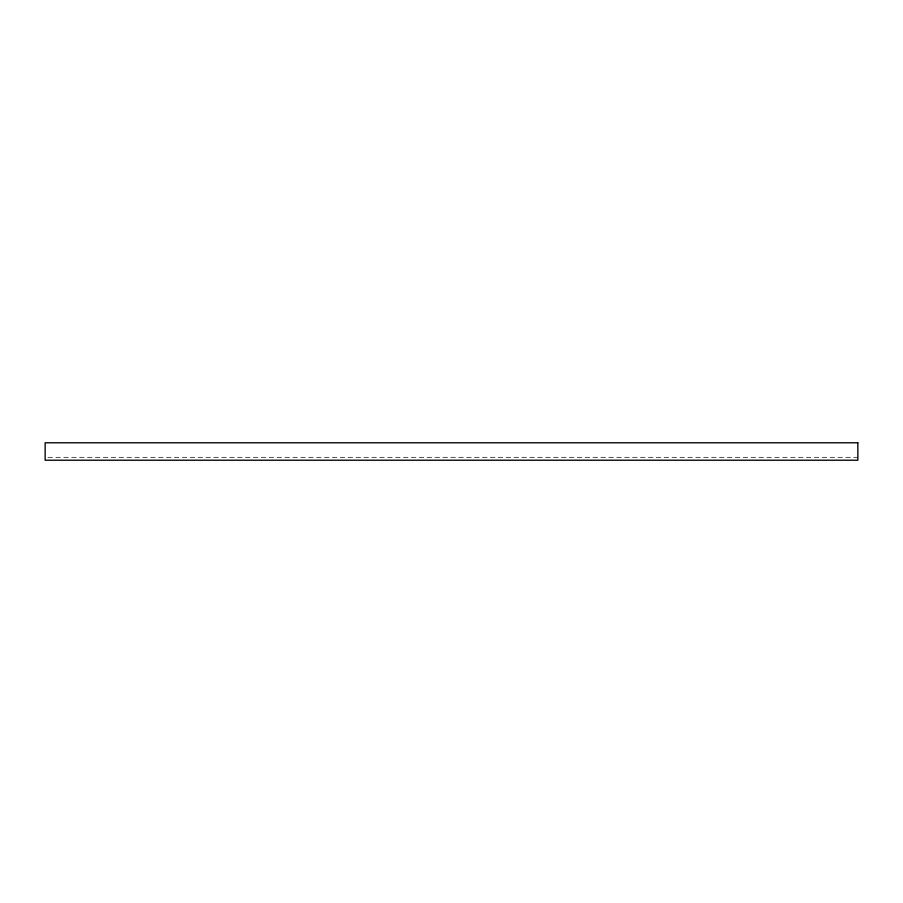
<?xml version="1.0" encoding="UTF-8"?>
<svg xmlns="http://www.w3.org/2000/svg" width="903" height="903" viewBox="0 0 903 903"><rect width="100%" height="100%" fill="white"/><g stroke="black" fill="none" stroke-linecap="round" stroke-linejoin="round"><path stroke-width="0.68" stroke-dasharray="4.51 3.39" d="M47.972 457.313L857.85 457.313"/><path stroke-width="1.35" d="M857.85 442.775L45.15 442.775L45.15 460.225L857.85 460.225L857.85 442.775"/></g></svg>
